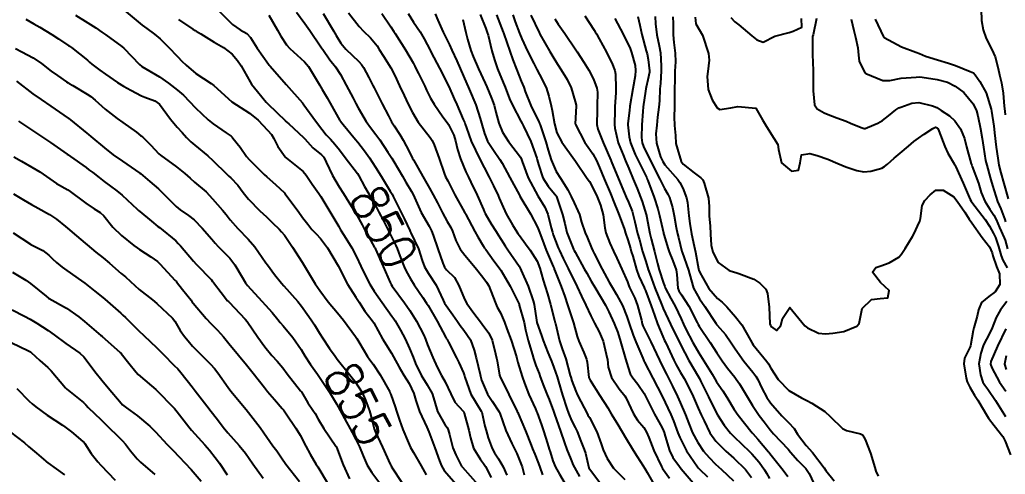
# Model space of a CAD drawing. Header units: metres. Extents: x 307586 to 320046, y 7427249 to 7434250.
# Drawn here: x 319273.5 to 319382.5, y 7427486.8 to 7427537.1 of the extents above; entities that cross this region are included whole.
import ezdxf
from ezdxf.enums import TextEntityAlignment as Align

# ---------------------------------------------------------------- set-up
doc = ezdxf.new("R2010")
doc.units = ezdxf.units.M
doc.header["$MEASUREMENT"] = 0
for name, color, linetype in [('Cotas', 45, 'Continuous'), ('Curvas de Nivel 1m', 11, 'Continuous'), ('Curvas de Nivel 5m', 15, 'Continuous')]:
    doc.layers.add(name, color=color, linetype=linetype)
doc.styles.add('Style-STANDARD', font='STANDARD.shx')

msp = doc.modelspace()

# ---------------------------------------------------------------- linework, layer by layer
at = {"layer": 'Curvas de Nivel 1m', "flags": 128}
for points, elevation in [([(319279.67, 7427537.57), (319281.04, 7427536.73), (319281.91, 7427536.16), (319282.58, 7427535.7), (319283.03, 7427535.39), (319284.78, 7427534.12), (319285.01, 7427533.92), (319286.75, 7427532.1), (319286.99, 7427531.9), (319287.45, 7427531.63), (319288.97, 7427530.76), (319289.94, 7427530.06), (319290.96, 7427529.26), (319291.62, 7427528.71), (319292.29, 7427528.03), (319292.93, 7427527.33), (319294.33, 7427526.01), (319294.91, 7427525.54), (319296.33, 7427524.55), (319296.89, 7427524.18), (319297, 7427524.08), (319297.08, 7427523.98), (319297.88, 7427522.96), (319298.58, 7427521.95), (319298.87, 7427521.61), (319300.55, 7427519.93), (319300.84, 7427519.67), (319301.77, 7427518.85), (319302.77, 7427517.9), (319302.82, 7427517.84), (319304.28, 7427515.89), (319304.79, 7427515.2), (319305.35, 7427514.44), (319305.81, 7427513.86), (319306.28, 7427513.37), (319306.76, 7427512.87), (319307.53, 7427511.84), (319308.72, 7427509.83), (319309.75, 7427507.82), (319310.68, 7427506.35), (319311.04, 7427505.8), (319311.68, 7427504.81), (319312.49, 7427503.78), (319312.56, 7427503.69), (319312.65, 7427503.52), (319313.63, 7427501.77), (319314.61, 7427500.17), (319314.85, 7427499.76), (319315.46, 7427498.62), (319316, 7427497.74), (319316.57, 7427496.8), (319317.08, 7427495.72), (319317.32, 7427494.95), (319317.71, 7427493.72), (319318.52, 7427491.98), (319318.65, 7427491.71), (319318.74, 7427491.48), (319319.41, 7427489.7), (319319.92, 7427488.24), (319320.14, 7427487.69), (319320.46, 7427487.17), (319321.79, 7427485.67)], 853), ([(319285.06, 7427538.12), (319287.04, 7427536.48), (319287.54, 7427536.09), (319288.41, 7427535.46), (319289.02, 7427534.95), (319289.92, 7427534.06), (319291, 7427532.95), (319291.44, 7427532.49), (319291.89, 7427532.04), (319292.98, 7427531.12), (319294.67, 7427530), (319294.96, 7427529.79), (319296.94, 7427527.98), (319298.92, 7427526.72), (319299.86, 7427525.94), (319300.9, 7427524.85), (319301.33, 7427524.36), (319301.61, 7427523.92), (319302.03, 7427523.06), (319302.84, 7427521.9), (319302.87, 7427521.87), (319303.02, 7427521.75), (319304.85, 7427520.27), (319305.17, 7427519.88), (319305.84, 7427518.87), (319306.59, 7427517.85), (319306.82, 7427517.52), (319307.8, 7427515.84), (319308.78, 7427514.18), (319308.99, 7427513.83), (319309.4, 7427513.19), (319310.24, 7427511.82), (319310.74, 7427510.84), (319311.23, 7427509.8), (319311.72, 7427508.8), (319312.22, 7427507.79), (319312.69, 7427507.02), (319313.58, 7427505.77), (319314.66, 7427504.27), (319314.87, 7427503.97), (319315.01, 7427503.75), (319315.61, 7427502.71), (319316.12, 7427501.74), (319316.62, 7427500.68), (319317.01, 7427499.73), (319317.28, 7427499.04), (319317.91, 7427497.72), (319318.57, 7427496.65), (319319.13, 7427495.7), (319319.39, 7427494.85), (319319.72, 7427493.7), (319320.52, 7427492.27), (319320.77, 7427491.94), (319320.9, 7427491.68), (319321.02, 7427491.17), (319321.41, 7427489.68), (319321.72, 7427488.91), (319322.37, 7427487.66), (319322.46, 7427487.54), (319324.18, 7427485.64)], 852), ([(319301.06, 7427537.59), (319302, 7427535.92), (319302.37, 7427535.26), (319303.02, 7427534.28), (319303.36, 7427533.9), (319305, 7427532.4), (319305.45, 7427531.88), (319306.23, 7427530.61), (319306.66, 7427529.86), (319306.96, 7427529.35), (319307.5, 7427528.41), (319307.82, 7427527.85), (319308.91, 7427525.92), (319308.98, 7427525.83), (319309.26, 7427525.48), (319310.65, 7427523.81), (319310.89, 7427523.52), (319311.65, 7427522.57), (319312.2, 7427521.79), (319312.86, 7427520.77), (319313.47, 7427519.77), (319314.49, 7427518.1), (319314.7, 7427517.76), (319314.82, 7427517.52), (319315.7, 7427515.75), (319316.05, 7427515), (319316.63, 7427513.73), (319316.68, 7427513.64), (319316.77, 7427513.47), (319317.62, 7427511.72), (319318.03, 7427510.42), (319318.28, 7427509.71), (319318.72, 7427508.97), (319319.55, 7427507.7), (319320.32, 7427506.05), (319320.5, 7427505.69), (319320.67, 7427505.43), (319321.41, 7427504.43), (319321.93, 7427503.67), (319322.23, 7427503.25), (319322.64, 7427502.73), (319323.35, 7427501.65), (319323.75, 7427500.51), (319323.97, 7427499.65), (319324.42, 7427497.81), (319324.46, 7427497.64), (319324.58, 7427497.18), (319325.24, 7427495.63), (319325.77, 7427494.85), (319326.53, 7427493.68), (319326.57, 7427493.61), (319326.6, 7427493.54), (319327.27, 7427491.6), (319327.92, 7427490.16), (319328.22, 7427489.59), (319328.48, 7427489.06), (319329.06, 7427487.58), (319329.31, 7427486.72)], 849), ([(319304.11, 7427537.89), (319305.04, 7427536.64), (319305.58, 7427535.87), (319306.81, 7427534.07), (319306.95, 7427533.86), (319307.01, 7427533.77), (319307.79, 7427532.64), (319308.42, 7427531.84), (319308.98, 7427531), (319309.62, 7427529.82), (319310.39, 7427528.38), (319310.68, 7427527.81), (319310.94, 7427527.33), (319311.82, 7427525.8), (319312.28, 7427525.16), (319312.9, 7427524.38), (319313.33, 7427523.78), (319314.22, 7427522.42), (319314.65, 7427521.76), (319314.87, 7427521.4), (319315.83, 7427519.75), (319316.21, 7427519.11), (319316.83, 7427518.07), (319317, 7427517.73), (319317.15, 7427517.39), (319317.92, 7427515.72), (319318.78, 7427514.23), (319319.06, 7427513.71), (319319.24, 7427513.23), (319319.76, 7427511.7), (319320.3, 7427510.12), (319320.48, 7427509.69), (319320.72, 7427509.4), (319321.6, 7427508.56), (319322.08, 7427507.67), (319322.68, 7427506.14), (319322.94, 7427505.66), (319323.71, 7427504.61), (319324.45, 7427503.64), (319324.65, 7427503.38), (319325.39, 7427502.38), (319325.75, 7427501.62), (319326.14, 7427500.09), (319326.23, 7427499.62), (319326.3, 7427499.31), (319326.58, 7427497.75), (319326.61, 7427497.61), (319326.64, 7427497.55), (319327.6, 7427495.6), (319328.53, 7427493.72), (319328.6, 7427493.59), (319328.64, 7427493.48), (319329.45, 7427491.58), (319330.07, 7427489.99), (319330.23, 7427489.57), (319330.48, 7427488.98), (319330.87, 7427487.96), (319331.02, 7427487.56), (319331.32, 7427486.69)], 848), ([(319307.06, 7427537.77), (319308.19, 7427535.84), (319308.5, 7427535.31), (319309.02, 7427534.46), (319309.56, 7427533.82), (319311, 7427532.45), (319311.31, 7427532.12), (319311.52, 7427531.8), (319312.11, 7427530.66), (319312.55, 7427529.79), (319312.69, 7427529.52), (319312.96, 7427529.01), (319313.59, 7427527.77), (319314.27, 7427526.42), (319314.62, 7427525.76), (319314.91, 7427525.32), (319315.53, 7427524.38), (319315.91, 7427523.74), (319316.26, 7427523.11), (319316.87, 7427521.88), (319316.95, 7427521.73), (319317.05, 7427521.55), (319318.09, 7427519.72), (319318.83, 7427518.43), (319319.24, 7427517.71), (319319.71, 7427516.8), (319320.26, 7427515.7), (319320.78, 7427514.73), (319321.17, 7427514.08), (319321.35, 7427513.68), (319321.72, 7427512.64), (319322.23, 7427511.67), (319322.74, 7427511.01), (319323.87, 7427509.65), (319324.71, 7427508.59), (319325.12, 7427508.04), (319325.37, 7427507.63), (319325.84, 7427506.47), (319326.15, 7427505.62), (319326.32, 7427505.27), (319326.66, 7427504.63), (319327.11, 7427503.61), (319327.39, 7427502.86), (319327.85, 7427501.6), (319328.43, 7427499.77), (319328.48, 7427499.59), (319328.6, 7427499.15), (319329.06, 7427497.59), (319329.32, 7427496.84), (319329.83, 7427495.58), (319330.54, 7427494), (319330.67, 7427493.7), (319330.72, 7427493.57), (319331.2, 7427492.24), (319331.44, 7427491.56), (319331.86, 7427490.18), (319332.07, 7427489.55), (319332.17, 7427489.24), (319332.47, 7427488.25), (319332.76, 7427487.54), (319333.21, 7427486.78), (319333.95, 7427485.52)], 847), ([(319309.87, 7427537.82), (319311.04, 7427536.31), (319311.54, 7427535.8), (319312.31, 7427535.07), (319313.02, 7427534.17), (319313.27, 7427533.78), (319313.74, 7427533.04), (319314.53, 7427531.76), (319314.98, 7427530.9), (319315.52, 7427529.75), (319316.03, 7427528.67), (319316.47, 7427527.74), (319316.93, 7427526.79), (319317.57, 7427525.72), (319318.9, 7427524.02), (319319.13, 7427523.71), (319319.35, 7427523.24), (319319.91, 7427521.7), (319320.45, 7427520.1), (319320.61, 7427519.69), (319320.84, 7427519.23), (319321.36, 7427518.21), (319321.64, 7427517.68), (319322.68, 7427515.78), (319322.74, 7427515.66), (319322.76, 7427515.63), (319322.79, 7427515.58), (319323.83, 7427513.65), (319324.16, 7427513.04), (319324.76, 7427512.06), (319324.92, 7427511.8), (319325.04, 7427511.64), (319325.95, 7427510.4), (319326.54, 7427509.61), (319326.62, 7427509.51), (319326.72, 7427509.36), (319327.76, 7427507.6), (319328.68, 7427505.75), (319328.73, 7427505.59), (319328.76, 7427505.5), (319329.28, 7427503.58), (319329.46, 7427502.76), (319329.73, 7427501.58), (319330.2, 7427499.98), (319330.34, 7427499.57), (319330.6, 7427498.82), (319330.94, 7427497.92), (319331.07, 7427497.56), (319331.48, 7427496.47), (319331.85, 7427495.55), (319332.06, 7427495.05), (319332.54, 7427493.77), (319332.62, 7427493.54), (319332.66, 7427493.41), (319333.31, 7427491.53), (319333.76, 7427490.26), (319334.03, 7427489.52), (319334.47, 7427488.44), (319334.73, 7427487.78), (319334.85, 7427487.51), (319335.43, 7427486.53)], 846), ([(319316.46, 7427537.75), (319317.05, 7427536.8), (319317.79, 7427535.73), (319318.25, 7427534.95), (319318.88, 7427533.71), (319318.93, 7427533.63), (319319.01, 7427533.46), (319319.92, 7427531.7), (319320.96, 7427529.69), (319321.57, 7427528.3), (319321.84, 7427527.68), (319322.55, 7427526.04), (319322.73, 7427525.66), (319322.78, 7427525.53), (319322.91, 7427525.12), (319323.42, 7427523.65), (319323.91, 7427522.62), (319324.41, 7427521.64), (319324.86, 7427520.72), (319325.42, 7427519.63), (319325.89, 7427518.68), (319326.42, 7427517.62), (319326.54, 7427517.34), (319326.81, 7427516.66), (319327.32, 7427515.6), (319328.02, 7427514.37), (319328.5, 7427513.59), (319328.61, 7427513.43), (319328.77, 7427513.19), (319329.46, 7427512.28), (319329.96, 7427511.58), (319330.73, 7427510.34), (319331.04, 7427509.57), (319331.41, 7427508.26), (319331.62, 7427507.56), (319331.88, 7427506.74), (319332.21, 7427505.55), (319332.66, 7427503.83), (319332.73, 7427503.54), (319332.75, 7427503.44), (319333.19, 7427501.53), (319333.5, 7427500.65), (319333.91, 7427499.53), (319334.39, 7427497.71), (319334.45, 7427497.52), (319334.58, 7427497.1), (319335.01, 7427495.95), (319335.2, 7427495.51), (319335.92, 7427494.13), (319336.25, 7427493.49), (319336.35, 7427493.32), (319336.53, 7427493.04), (319337.34, 7427491.48), (319337.82, 7427490.15), (319338.03, 7427489.47), (319338.47, 7427488.5), (319339.19, 7427487.46), (319339.81, 7427486.81), (319340.45, 7427486.18)], 844), ([(319319.45, 7427537.71), (319319.75, 7427537.01), (319320.34, 7427535.7), (319321.02, 7427534.29), (319321.3, 7427533.69), (319321.83, 7427532.51), (319322.21, 7427531.67), (319322.97, 7427529.97), (319323.11, 7427529.66), (319323.23, 7427529.39), (319323.94, 7427527.65), (319324.42, 7427526.15), (319324.56, 7427525.64), (319324.91, 7427524.49), (319325.25, 7427523.63), (319325.89, 7427522.63), (319326.61, 7427521.61), (319326.87, 7427521.2), (319327.72, 7427519.6), (319328.78, 7427517.64), (319328.8, 7427517.59), (319328.82, 7427517.55), (319329.99, 7427515.58), (319330.78, 7427514.1), (319331, 7427513.57), (319331.47, 7427512.27), (319331.74, 7427511.56), (319332.51, 7427509.76), (319332.6, 7427509.54), (319332.63, 7427509.45), (319332.72, 7427509.21), (319333.39, 7427507.53), (319333.79, 7427506.43), (319334.09, 7427505.53), (319334.66, 7427503.86), (319334.76, 7427503.52), (319335.16, 7427502.03), (319335.35, 7427501.51), (319335.89, 7427500.23), (319336.19, 7427499.5), (319336.28, 7427499.17), (319336.46, 7427497.49), (319336.48, 7427497.39), (319336.58, 7427497.18), (319337.68, 7427495.48), (319338.54, 7427494.11), (319338.92, 7427493.47), (319339.53, 7427492.45), (319340.13, 7427491.45), (319340.5, 7427490.83), (319341.34, 7427489.44), (319341.78, 7427488.73), (319342.47, 7427487.72), (319342.64, 7427487.42), (319342.9, 7427486.98), (319343.77, 7427485.41)], 843), ([(319324.44, 7427537.65), (319325.05, 7427536.09), (319325.22, 7427535.64), (319325.31, 7427535.37), (319325.72, 7427533.63), (319326.01, 7427532.63), (319326.36, 7427531.63), (319326.97, 7427530.14), (319327.18, 7427529.62), (319327.67, 7427528.33), (319327.99, 7427527.6), (319328.93, 7427525.84), (319329.06, 7427525.59), (319329.22, 7427525.29), (319330.02, 7427523.58), (319330.7, 7427521.75), (319330.75, 7427521.57), (319330.87, 7427521.05), (319331.35, 7427519.56), (319331.94, 7427518.66), (319332.82, 7427517.58), (319332.85, 7427517.54), (319332.87, 7427517.49), (319333.53, 7427515.53), (319333.8, 7427514.52), (319334.03, 7427513.53), (319334.22, 7427512.98), (319334.75, 7427511.69), (319334.81, 7427511.57), (319334.84, 7427511.52), (319334.93, 7427511.33), (319335.95, 7427509.5), (319336.23, 7427509.01), (319336.71, 7427508.15), (319337.1, 7427507.49), (319337.69, 7427506.48), (319338.28, 7427505.47), (319338.67, 7427504.74), (319339.25, 7427503.46), (319339.64, 7427502.46), (319339.97, 7427501.46), (319340.5, 7427499.55), (319340.53, 7427499.45), (319340.6, 7427499.18), (319341.04, 7427497.89), (319341.32, 7427497.44), (319341.88, 7427496.74), (319342.57, 7427495.69), (319342.71, 7427495.42), (319342.87, 7427495.1), (319343.72, 7427493.41), (319344.52, 7427491.97), (319344.71, 7427491.59), (319344.78, 7427491.4), (319344.9, 7427491), (319345.38, 7427489.39), (319345.73, 7427488.64), (319346.47, 7427487.62), (319346.67, 7427487.37), (319347.99, 7427485.82)], 841), ([(319328.03, 7427537.61), (319328.31, 7427536.85), (319328.78, 7427535.59), (319329.03, 7427534.97), (319329.68, 7427533.58), (319330.36, 7427532.22), (319330.68, 7427531.57), (319330.98, 7427531), (319331.74, 7427529.56), (319332.03, 7427528.63), (319332.29, 7427527.55), (319332.41, 7427527.02), (319332.64, 7427525.54), (319332.91, 7427524.57), (319333.47, 7427523.53), (319334.87, 7427521.55), (319334.89, 7427521.54), (319334.9, 7427521.52), (319334.98, 7427521.41), (319336.28, 7427519.5), (319336.51, 7427519.17), (319336.83, 7427518.63), (319337.38, 7427517.48), (319337.75, 7427516.55), (319338.04, 7427515.48), (319338.22, 7427514.03), (319338.33, 7427513.47), (319338.76, 7427512.34), (319339.16, 7427511.47), (319339.53, 7427510.67), (319340.1, 7427509.46), (319340.71, 7427508.06), (319340.87, 7427507.62), (319340.95, 7427507.45), (319341.52, 7427506.26), (319341.84, 7427505.43), (319342.26, 7427503.82), (319342.36, 7427503.42), (319342.44, 7427503.21), (319342.65, 7427502.75), (319343.29, 7427501.41), (319343.93, 7427500.09), (319344.26, 7427499.4), (319344.6, 7427498.71), (319345.03, 7427497.83), (319345.26, 7427497.39), (319345.7, 7427496.51), (319346.24, 7427495.37), (319346.55, 7427494.7), (319347.14, 7427493.36), (319347.51, 7427492.38), (319347.91, 7427491.36), (319348.5, 7427490.27), (319349.15, 7427489.34), (319349.76, 7427488.62), (319350.47, 7427487.9), (319351.12, 7427487.31), (319352.45, 7427486.05)], 839), ([(319330.05, 7427537.58), (319330.95, 7427535.66), (319331, 7427535.57), (319331.04, 7427535.48), (319332.14, 7427533.55), (319332.47, 7427533.01), (319333, 7427532.15), (319333.38, 7427531.54), (319334.06, 7427530.45), (319334.51, 7427529.52), (319334.95, 7427528.04), (319335.03, 7427527.61), (319335.04, 7427527.52), (319334.95, 7427525.54), (319334.95, 7427525.52), (319334.97, 7427525.47), (319336.02, 7427523.5), (319336.36, 7427522.97), (319336.88, 7427522.24), (319337.29, 7427521.49), (319337.62, 7427520.72), (319338.14, 7427519.48), (319338.83, 7427517.84), (319338.98, 7427517.47), (319339.1, 7427517.19), (319339.81, 7427515.46), (319340.39, 7427513.84), (319340.52, 7427513.45), (319340.77, 7427512.73), (319341.05, 7427511.74), (319341.13, 7427511.44), (319341.3, 7427510.89), (319341.71, 7427509.44), (319341.97, 7427508.69), (319342.57, 7427507.42), (319342.61, 7427507.33), (319342.7, 7427507.12), (319343.33, 7427505.41), (319343.71, 7427504.37), (319344.06, 7427503.41), (319344.64, 7427502.02), (319344.83, 7427501.59), (319344.92, 7427501.4), (319345.19, 7427500.83), (319345.85, 7427499.38), (319346.1, 7427498.88), (319346.59, 7427498.04), (319346.98, 7427497.37), (319347.42, 7427496.51), (319347.98, 7427495.36), (319348.54, 7427494.1), (319348.89, 7427493.35), (319349.19, 7427492.68), (319349.85, 7427491.34), (319350.5, 7427490.43), (319351.62, 7427489.31), (319352.48, 7427488.55), (319353.78, 7427487.29), (319354.45, 7427486.42)], 838), ([(319336.01, 7427537.51), (319337.05, 7427535.91), (319337.2, 7427535.65), (319337.29, 7427535.5), (319337.59, 7427534.94), (319338.39, 7427533.48), (319338.6, 7427533.07), (319339, 7427532.3), (319339.33, 7427531.47), (319339.39, 7427531.06), (319339.44, 7427529.47), (319339.43, 7427528.99), (319339.34, 7427527.47), (319339.32, 7427527.08), (319339.28, 7427525.47), (319339.31, 7427525.08), (319339.7, 7427523.46), (319340.23, 7427522.11), (319340.52, 7427521.45), (319340.86, 7427520.62), (319341.34, 7427519.44), (319341.78, 7427518.39), (319342.18, 7427517.43), (319342.36, 7427516.96), (319342.8, 7427515.52), (319342.83, 7427515.42), (319342.84, 7427515.38), (319343.21, 7427513.42), (319343.36, 7427512.82), (319343.73, 7427511.41), (319344.03, 7427510.11), (319344.22, 7427509.41), (319344.71, 7427507.91), (319344.84, 7427507.53), (319344.89, 7427507.4), (319345.52, 7427506.21), (319345.99, 7427505.38), (319346.66, 7427503.96), (319346.93, 7427503.37), (319347.18, 7427502.83), (319347.94, 7427501.36), (319348.62, 7427500.2), (319349.16, 7427499.34), (319350.09, 7427497.83), (319350.38, 7427497.33), (319350.58, 7427497), (319351.26, 7427496.01), (319351.71, 7427495.31), (319352.54, 7427493.92), (319352.96, 7427493.3), (319354.51, 7427491.36), (319354.55, 7427491.32), (319354.58, 7427491.28), (319355.14, 7427490.64), (319356.34, 7427489.25), (319356.4, 7427489.17), (319356.48, 7427489.08), (319357.95, 7427487.24), (319358.46, 7427486.51)], 836), ([(319341.87, 7427537.44), (319342.08, 7427536.47), (319342.31, 7427535.43), (319342.81, 7427533.63), (319342.88, 7427533.42), (319342.9, 7427533.31), (319343.01, 7427532.68), (319343.17, 7427531.42), (319343.16, 7427531.25), (319342.98, 7427530.42), (319342.79, 7427529.6), (319342.75, 7427529.42), (319342.71, 7427529.18), (319342.47, 7427527.43), (319342.43, 7427526.92), (319342.33, 7427525.43), (319342.29, 7427524.04), (319342.36, 7427523.43), (319342.5, 7427523.04), (319342.88, 7427522.28), (319343.31, 7427521.42), (319343.76, 7427520.51), (319344.3, 7427519.41), (319344.83, 7427518.39), (319345.2, 7427517.77), (319345.39, 7427517.39), (319345.7, 7427516.28), (319345.88, 7427515.38), (319346.1, 7427514.06), (319346.25, 7427513.38), (319346.36, 7427512.96), (319346.75, 7427511.44), (319346.77, 7427511.37), (319346.78, 7427511.34), (319347.48, 7427509.36), (319347.78, 7427508.3), (319348.03, 7427507.36), (319348.69, 7427506.18), (319349.27, 7427505.34), (319350.49, 7427503.5), (319350.59, 7427503.33), (319350.65, 7427503.26), (319351.56, 7427502.24), (319352.2, 7427501.31), (319352.62, 7427500.64), (319353.59, 7427499.29), (319354.59, 7427498.08), (319354.93, 7427497.62), (319355.13, 7427497.27), (319355.59, 7427496.29), (319356.14, 7427495.26), (319356.55, 7427494.68), (319357.81, 7427493.24), (319358.53, 7427492.51), (319359.15, 7427491.85), (319359.55, 7427491.21), (319360.49, 7427489.97), (319361.18, 7427489.19), (319362.47, 7427487.47), (319362.68, 7427487.18), (319363.58, 7427486.04)], 834), ([(319343.78, 7427537.41), (319343.83, 7427536.63), (319343.96, 7427535.41), (319344.24, 7427534.2), (319344.37, 7427533.41), (319344.44, 7427531.96), (319344.44, 7427531.41), (319344.37, 7427530.01), (319344.32, 7427529.41), (319344.25, 7427528.11), (319344.19, 7427527.41), (319344.06, 7427526.28), (319343.97, 7427525.41), (319343.87, 7427524.45), (319343.93, 7427523.41), (319344.39, 7427521.89), (319344.62, 7427521.4), (319344.87, 7427521), (319346.28, 7427519.38), (319346.52, 7427519.05), (319346.83, 7427518.43), (319347.24, 7427517.37), (319347.35, 7427516.83), (319347.53, 7427515.36), (319347.63, 7427514.53), (319347.8, 7427513.36), (319348.1, 7427512.02), (319348.25, 7427511.36), (319348.57, 7427509.51), (319348.61, 7427509.35), (319348.72, 7427509.08), (319349.71, 7427507.34), (319350.69, 7427506.21), (319351.19, 7427505.83), (319351.7, 7427505.31), (319352.67, 7427504.2), (319353.38, 7427503.29), (319354.32, 7427501.6), (319354.51, 7427501.28), (319354.63, 7427501.1), (319356.14, 7427499.26), (319356.33, 7427498.98), (319356.6, 7427498.5), (319357.41, 7427497.24), (319358.57, 7427496.05), (319359.99, 7427495.22), (319360.56, 7427494.95), (319361.12, 7427494.64), (319362.54, 7427493.73), (319363.13, 7427493.17), (319364.52, 7427491.84), (319364.97, 7427491.61), (319366.51, 7427491.26), (319366.72, 7427491.13), (319367.02, 7427490.61), (319367.62, 7427489.12), (319368.08, 7427487.5), (319368.21, 7427487.11), (319368.46, 7427486.55)], 833), ([(319345.76, 7427537.39), (319345.78, 7427536.67), (319345.79, 7427535.39), (319345.86, 7427534.55), (319346.01, 7427533.38), (319346.02, 7427532.4), (319345.97, 7427531.39), (319345.95, 7427530.42), (319345.93, 7427529.39), (319345.93, 7427528.36), (319345.92, 7427527.39), (319345.89, 7427526.34), (319345.94, 7427525.38), (319346.02, 7427524.27), (319346.09, 7427523.38), (319346.25, 7427522.74), (319346.65, 7427521.37), (319346.87, 7427521.07), (319348.09, 7427520.12), (319348.85, 7427519.58), (319349.05, 7427519.35), (319349.22, 7427518.97), (319349.67, 7427517.34), (319349.77, 7427516.39), (319349.76, 7427515.34), (319349.86, 7427514.27), (319349.92, 7427513.34), (319349.97, 7427512.13), (319350.16, 7427511.34), (319350.74, 7427510.2), (319351.99, 7427509.31), (319352.57, 7427509.15), (319352.72, 7427509.1), (319353.05, 7427508.97), (319354.71, 7427508.36), (319355.37, 7427507.93), (319356.02, 7427507.26), (319356.23, 7427506.79), (319356.39, 7427505.25), (319356.48, 7427503.43), (319356.53, 7427503.25), (319356.58, 7427503.18), (319356.65, 7427503.1), (319357.21, 7427502.68), (319357.68, 7427503.24), (319357.89, 7427504.02), (319358.68, 7427505.23), (319360.34, 7427503.21), (319360.65, 7427502.96), (319361.85, 7427502.4), (319362.64, 7427502.32), (319363.44, 7427502.37), (319364.65, 7427502.58), (319366.09, 7427503.14), (319366.34, 7427503.45), (319366.68, 7427505.13), (319367.71, 7427506.1), (319368.69, 7427506.21), (319369.51, 7427506.28), (319369.67, 7427507.1), (319368.72, 7427507.98), (319367.83, 7427509.12), (319368.19, 7427509.66), (319368.74, 7427509.84), (319369.68, 7427510.16), (319370.75, 7427510.81), (319371.01, 7427511.09), (319371.43, 7427511.75), (319372.25, 7427513.07), (319372.43, 7427513.42), (319372.79, 7427514.22), (319373.07, 7427514.79), (319373.13, 7427515.06), (319373.34, 7427516.53), (319373.61, 7427517.05), (319374.2, 7427517.68), (319374.84, 7427518.21), (319375.65, 7427518.22), (319376.83, 7427517.46), (319377.2, 7427517.01), (319378.04, 7427515.77), (319378.54, 7427514.99), (319378.8, 7427514.58), (319379.97, 7427512.98), (319380.76, 7427511.93), (319381.06, 7427511.27), (319381.15, 7427510.96), (319381.56, 7427509.78), (319381.88, 7427508.95), (319381.91, 7427507.76), (319381.39, 7427506.96), (319380.7, 7427506.43), (319379.88, 7427505.79), (319379.55, 7427504.98), (319379.4, 7427504.26), (319379.03, 7427502.99), (319378.95, 7427502.68), (319378.67, 7427500.99), (319378.63, 7427500.87), (319377.99, 7427499.63), (319377.94, 7427499), (319378.18, 7427497.4), (319378.29, 7427496.99), (319378.58, 7427496.41), (319379.13, 7427495.54), (319379.49, 7427494.98), (319380.54, 7427493.17), (319380.68, 7427492.96), (319381.3, 7427492.18), (319382.25, 7427490.94), (319382.51, 7427490.43), (319383.11, 7427488.93)], 832), ([(319348.22, 7427537.36), (319348.29, 7427536.6), (319349.04, 7427535.35), (319349.7, 7427533.34), (319349.77, 7427532.58), (319349.61, 7427531.34), (319349.55, 7427530.78), (319349.64, 7427529.34), (319350.08, 7427528.21), (319350.65, 7427527.33), (319350.94, 7427527.14), (319352.16, 7427527.31), (319352.94, 7427527.46), (319354.94, 7427527.28), (319355.67, 7427526), (319356.09, 7427525.26), (319356.9, 7427523.95), (319357.34, 7427523.25), (319357.43, 7427522.71), (319357.78, 7427521.24), (319358.86, 7427520.3), (319359.65, 7427520.43), (319359.82, 7427521.22), (319359.99, 7427522.11), (319360.88, 7427522.25), (319361.71, 7427522.03), (319362.88, 7427521.65), (319363.99, 7427521.17), (319364.87, 7427520.78), (319366.09, 7427520.37), (319366.86, 7427520.25), (319367.66, 7427520.32), (319368.87, 7427520.66), (319369.16, 7427520.82), (319369.48, 7427521.1), (319370.22, 7427521.75), (319370.89, 7427522.3), (319371.8, 7427523.08), (319372.39, 7427523.58), (319372.91, 7427523.96), (319373.56, 7427524.4), (319374.5, 7427525.04), (319374.8, 7427525.17), (319374.92, 7427525.16), (319375, 7427525.11), (319375.06, 7427525.04), (319375.17, 7427524.78), (319375.82, 7427523.03), (319376.16, 7427522.29), (319376.87, 7427521.14), (319376.95, 7427521.01), (319377.01, 7427520.87), (319377.86, 7427519), (319378.65, 7427517.17), (319378.74, 7427516.99), (319378.82, 7427516.87), (319380.28, 7427514.98), (319380.79, 7427514.22), (319381.23, 7427513.41), (319381.43, 7427512.96), (319381.77, 7427511.97), (319382.06, 7427510.95), (319382.26, 7427510.46), (319382.74, 7427509.6)], 831), ([(319379.84, 7427538.22), (319379.9, 7427536.98), (319380.08, 7427535.95), (319380.39, 7427534.98), (319381.03, 7427533.79), (319381.41, 7427532.96), (319381.73, 7427531.69), (319381.88, 7427530.96), (319382.1, 7427530.07), (319382.29, 7427528.95), (319382.41, 7427527.49), (319382.47, 7427526.95), (319382.52, 7427526.53)], 827), ([(319274.16, 7427537.13), (319275.04, 7427536.61), (319275.7, 7427536.23), (319277.03, 7427535.44), (319277.77, 7427534.95), (319278.94, 7427534.19), (319279.01, 7427534.14), (319279.21, 7427533.99), (319280.99, 7427532.59), (319281.21, 7427532.39), (319281.48, 7427532.16), (319282.34, 7427531.5), (319282.98, 7427531.04), (319284.3, 7427530.13), (319284.96, 7427529.72), (319285.8, 7427529.27), (319286.95, 7427528.66), (319287.34, 7427528.49), (319288.45, 7427528.08), (319288.94, 7427527.72), (319290.19, 7427526.06), (319290.9, 7427525.19), (319291.45, 7427524.59), (319291.95, 7427524.03), (319292.42, 7427523.56), (319292.88, 7427523.19), (319294.31, 7427522.01), (319294.87, 7427521.49), (319296.41, 7427519.98), (319296.63, 7427519.77), (319296.84, 7427519.58), (319297.62, 7427518.75), (319298.21, 7427517.96), (319298.81, 7427517.2), (319300.06, 7427515.94), (319300.79, 7427515.25), (319301.46, 7427514.6), (319302.19, 7427513.91), (319302.47, 7427513.61), (319302.77, 7427513.24), (319303.67, 7427511.89), (319304.73, 7427510.25), (319304.96, 7427509.88), (319305.62, 7427508.77), (319306.19, 7427507.86), (319306.69, 7427507.1), (319307.62, 7427505.84), (319308.66, 7427504.62), (319309.32, 7427503.82), (319310.64, 7427502.03), (319310.72, 7427501.9), (319310.78, 7427501.81), (319311.01, 7427501.43), (319311.97, 7427499.79), (319312.23, 7427499.42), (319312.59, 7427498.94), (319313.37, 7427497.77), (319314.43, 7427495.89), (319314.49, 7427495.76), (319314.55, 7427495.59), (319315.01, 7427494.23), (319315.17, 7427493.75), (319315.52, 7427492.74), (319315.88, 7427491.74), (319316.49, 7427490.23), (319316.73, 7427489.73), (319317.05, 7427489.16), (319317.89, 7427487.72), (319318.45, 7427486.71)], 854), ([(319291.05, 7427537.11), (319292.66, 7427536.03), (319292.9, 7427535.89), (319293.03, 7427535.82), (319293.54, 7427535.5), (319295.02, 7427534.59), (319296.04, 7427533.99), (319297.01, 7427533.25), (319297.59, 7427532.57), (319297.99, 7427531.97), (319298.97, 7427530.21), (319299.13, 7427529.95), (319299.78, 7427529.11), (319300.77, 7427527.93), (319300.94, 7427527.75), (319302.88, 7427525.9), (319302.9, 7427525.88), (319302.91, 7427525.86), (319303.26, 7427525.55), (319304.89, 7427524.03), (319305.03, 7427523.88), (319305.92, 7427522.9), (319306.88, 7427522.12), (319307.02, 7427521.99), (319307.12, 7427521.85), (319307.4, 7427521.31), (319308.11, 7427519.84), (319308.83, 7427518.58), (319309.31, 7427517.83), (319310.19, 7427516.42), (319310.58, 7427515.81), (319310.79, 7427515.46), (319311.37, 7427514.39), (319311.67, 7427513.8), (319312.07, 7427513.09), (319312.75, 7427511.87), (319312.8, 7427511.78), (319312.84, 7427511.69), (319313.7, 7427509.77), (319314.49, 7427507.98), (319314.6, 7427507.76), (319314.7, 7427507.6), (319316.05, 7427505.74), (319316.31, 7427505.38), (319316.66, 7427504.89), (319317.4, 7427503.72), (319318.2, 7427502.15), (319318.39, 7427501.71), (319318.62, 7427501.1), (319319.18, 7427499.7), (319319.68, 7427498.61), (319320.16, 7427497.69), (319320.57, 7427496.99), (319321.18, 7427495.68), (319321.62, 7427494.75), (319322.53, 7427493.77), (319322.62, 7427493.66), (319322.67, 7427493.52), (319323.18, 7427491.65), (319323.35, 7427490.8), (319323.68, 7427489.65), (319324.47, 7427488.39), (319324.8, 7427487.97), (319325.01, 7427487.63), (319325.66, 7427486.41)], 851), ([(319322.5, 7427537.11), (319322.83, 7427535.66), (319323.03, 7427534.92), (319323.41, 7427533.66), (319323.65, 7427533.01), (319324.25, 7427531.65), (319324.97, 7427530.04), (319325.15, 7427529.64), (319325.7, 7427528.38), (319325.96, 7427527.62), (319326.16, 7427526.85), (319326.5, 7427525.62), (319326.91, 7427524.64), (319327.57, 7427523.6), (319328.88, 7427521.85), (319329, 7427521.59), (319329.06, 7427521.4), (319329.75, 7427519.58), (319330.82, 7427517.59), (319331.59, 7427516.34), (319331.91, 7427515.55), (319332.28, 7427514.05), (319332.42, 7427513.55), (319332.51, 7427513.28), (319332.76, 7427512.59), (319333.06, 7427511.84), (319333.19, 7427511.54), (319333.61, 7427510.66), (319334.16, 7427509.53), (319334.71, 7427508.41), (319335.02, 7427507.83), (319335.17, 7427507.51), (319335.64, 7427506.46), (319336.11, 7427505.5), (319336.67, 7427504.31), (319337.07, 7427503.49), (319337.59, 7427502.53), (319338.04, 7427501.48), (319338.48, 7427499.59), (319338.5, 7427499.47), (319338.59, 7427498.62), (319338.94, 7427497.47), (319339.81, 7427496.21), (319340.45, 7427495.45), (319340.56, 7427495.25), (319341.38, 7427493.44), (319341.85, 7427492.75), (319342.52, 7427491.95), (319342.84, 7427491.42), (319343.08, 7427490.84), (319343.65, 7427489.41), (319344.47, 7427487.64), (319344.55, 7427487.48), (319344.6, 7427487.4), (319345.39, 7427486.33)], 842), ([(319332.69, 7427537.17), (319333.05, 7427536.58), (319333.79, 7427535.53), (319335.02, 7427533.73), (319335.15, 7427533.52), (319335.88, 7427532.39), (319336.44, 7427531.5), (319336.98, 7427530.51), (319337.34, 7427529.49), (319337.4, 7427529.04), (319337.37, 7427527.49), (319337.36, 7427527.06), (319337.32, 7427525.49), (319337.43, 7427524.97), (319338.02, 7427523.48), (319338.87, 7427521.54), (319338.91, 7427521.47), (319338.93, 7427521.41), (319339.74, 7427519.46), (319340.4, 7427517.88), (319340.58, 7427517.45), (319340.82, 7427516.89), (319341.23, 7427515.87), (319341.36, 7427515.44), (319341.52, 7427514.71), (319341.85, 7427513.43), (319342.04, 7427512.71), (319342.38, 7427511.43), (319342.74, 7427510.3), (319343.03, 7427509.42), (319343.19, 7427508.95), (319343.75, 7427507.41), (319344.47, 7427505.61), (319344.56, 7427505.4), (319344.68, 7427505.13), (319345.48, 7427503.39), (319345.85, 7427502.59), (319346.47, 7427501.37), (319346.63, 7427501.05), (319347.52, 7427499.36), (319348.58, 7427497.54), (319348.7, 7427497.35), (319348.82, 7427497.1), (319349.69, 7427495.34), (319350.54, 7427493.6), (319350.69, 7427493.33), (319351.42, 7427492.22), (319352.13, 7427491.31), (319352.51, 7427490.92), (319354.23, 7427489.28), (319354.48, 7427489.03), (319355.29, 7427488.09), (319355.87, 7427487.26), (319356.09, 7427486.89), (319356.45, 7427486.31)], 837), ([(319365.48, 7427537.15), (319365.77, 7427535.87), (319365.96, 7427535.15), (319366.22, 7427533.95), (319366.27, 7427533.14), (319366.35, 7427532.49), (319366.99, 7427531.21), (319367.09, 7427531.13), (319368.99, 7427530.35), (319369.73, 7427530.35), (319370.99, 7427530.61), (319372.65, 7427530.72), (319372.99, 7427530.74), (319373.31, 7427530.73), (319374.99, 7427530.47), (319376.11, 7427530.15), (319376.98, 7427529.73), (319377.93, 7427529), (319378.95, 7427527.75), (319379.33, 7427526.99), (319379.49, 7427526.43), (319379.77, 7427524.98), (319379.96, 7427523.93), (319380.11, 7427522.98), (319380.34, 7427521.51), (319380.46, 7427520.97), (319380.86, 7427519.6), (319381, 7427519.11), (319381.04, 7427518.97), (319381.11, 7427518.71), (319381.66, 7427516.96), (319382.01, 7427516.15), (319382.46, 7427514.95), (319382.56, 7427514.7)], 829), ([(319368.11, 7427537.12), (319369.04, 7427535.19), (319369.13, 7427535.11), (319371.03, 7427534.06), (319372.61, 7427533.47), (319373.02, 7427533.33), (319373.71, 7427533.05), (319375.01, 7427532.62), (319376.25, 7427532.27), (319377, 7427532), (319378.64, 7427531.35), (319378.99, 7427531.19), (319379.2, 7427530.99), (319379.72, 7427530.25), (319380.41, 7427528.98), (319380.95, 7427527.16), (319380.98, 7427526.97), (319381.24, 7427525.28), (319381.28, 7427524.96), (319381.32, 7427524.57), (319381.52, 7427522.96), (319381.68, 7427521.76), (319381.81, 7427520.96), (319382.02, 7427520.11), (319382.37, 7427518.95), (319382.83, 7427517.26)], 828), ([(319273.15, 7427530.26), (319274.95, 7427528.87), (319275.86, 7427528.23), (319276.93, 7427527.52), (319278.86, 7427526.19), (319278.89, 7427526.17), (319278.91, 7427526.15), (319279.12, 7427525.98), (319280.9, 7427524.51), (319281.09, 7427524.36), (319281.35, 7427524.16), (319282.87, 7427522.88), (319283.83, 7427522.13), (319284.86, 7427521.42), (319286.78, 7427520.1), (319286.84, 7427520.05), (319287.9, 7427519.15), (319288.83, 7427518.35), (319289.13, 7427518.07), (319290.8, 7427516.41), (319291.25, 7427516.04), (319292.16, 7427515.41), (319292.78, 7427514.91), (319293.69, 7427514.01), (319294.76, 7427512.77), (319295.12, 7427512.35), (319295.46, 7427511.99), (319296.73, 7427510.69), (319297.3, 7427509.96), (319298.1, 7427508.57), (319298.46, 7427507.95), (319298.7, 7427507.65), (319300.28, 7427505.93), (319300.67, 7427505.5), (319301.41, 7427504.67), (319302.05, 7427503.91), (319302.32, 7427503.57), (319302.65, 7427503.18), (319303.7, 7427501.89), (319304.61, 7427500.58), (319305.04, 7427499.87), (319305.65, 7427498.92), (319306.42, 7427497.85), (319306.58, 7427497.63), (319307.76, 7427495.84), (319308.54, 7427494.56), (319308.93, 7427493.83), (319309.41, 7427492.93), (319310.05, 7427491.81), (319310.5, 7427490.99), (319311.08, 7427489.8), (319311.48, 7427488.8), (319311.94, 7427487.79), (319312.45, 7427486.97), (319313.34, 7427485.77)], 856), ([(319273.34, 7427525.83), (319274.9, 7427524.83), (319275.81, 7427524.23), (319276.88, 7427523.5), (319278.74, 7427522.19), (319278.81, 7427522.14), (319278.86, 7427522.11), (319279.12, 7427521.93), (319280.85, 7427520.7), (319281.15, 7427520.47), (319281.57, 7427520.16), (319282.29, 7427519.6), (319282.83, 7427519.17), (319284.22, 7427518.13), (319284.82, 7427517.64), (319286.48, 7427516.09), (319286.65, 7427515.95), (319286.79, 7427515.83), (319288.08, 7427514.78), (319288.77, 7427514.2), (319288.94, 7427514.07), (319290.76, 7427512.59), (319291.03, 7427512.32), (319291.28, 7427512.04), (319292.73, 7427510.34), (319293.02, 7427510.02), (319294.71, 7427508.27), (319294.83, 7427508.12), (319294.93, 7427508), (319295.77, 7427506.9), (319296.49, 7427505.97), (319296.58, 7427505.88), (319296.67, 7427505.8), (319298.44, 7427503.95), (319298.65, 7427503.69), (319299.85, 7427501.94), (319300.62, 7427500.88), (319301.4, 7427499.92), (319301.97, 7427499.28), (319302.59, 7427498.54), (319303.09, 7427497.89), (319304.56, 7427496.02), (319304.65, 7427495.88), (319305.35, 7427494.68), (319305.93, 7427493.86), (319306.17, 7427493.5), (319306.52, 7427492.87), (319307.14, 7427491.84), (319308.48, 7427489.87), (319308.51, 7427489.83), (319308.53, 7427489.78), (319309.29, 7427487.82), (319309.99, 7427486.26)], 857), ([(319272.86, 7427521.88), (319273.68, 7427521.43), (319274.85, 7427520.76), (319275.7, 7427520.23), (319276.84, 7427519.45), (319277.58, 7427518.95), (319278.82, 7427518.25), (319278.92, 7427518.19), (319280.8, 7427516.76), (319281.72, 7427516.16), (319282.38, 7427515.74), (319282.79, 7427515.37), (319283.81, 7427514.13), (319284.76, 7427513.18), (319286.13, 7427512.1), (319286.48, 7427511.83), (319286.74, 7427511.64), (319287.98, 7427510.83), (319288.73, 7427510.31), (319289, 7427510.07), (319290.7, 7427508.22), (319290.79, 7427508.13), (319290.85, 7427508.05), (319291.51, 7427507.22), (319292.45, 7427506.02), (319292.54, 7427505.89), (319292.67, 7427505.71), (319294.13, 7427504.01), (319294.65, 7427503.47), (319295.38, 7427502.73), (319296.04, 7427501.98), (319296.62, 7427501.25), (319297.68, 7427499.96), (319298.59, 7427498.87), (319299.33, 7427497.94), (319300.56, 7427496.36), (319300.91, 7427495.92), (319301.67, 7427495.04), (319302.53, 7427494.06), (319302.66, 7427493.9), (319302.98, 7427493.44), (319304.03, 7427491.88), (319304.5, 7427491.11), (319305.16, 7427489.87), (319305.61, 7427489), (319306.29, 7427487.85), (319306.46, 7427487.58), (319307.49, 7427485.84)], 858), ([(319272.82, 7427517.79), (319273.91, 7427517.15), (319274.8, 7427516.64), (319275.54, 7427516.23), (319276.79, 7427515.5), (319277.56, 7427514.99), (319278.55, 7427514.19), (319278.77, 7427514.01), (319279.77, 7427513.17), (319280.75, 7427512.35), (319280.95, 7427512.17), (319281.92, 7427511.33), (319282.73, 7427510.72), (319283.44, 7427510.13), (319284.71, 7427509), (319285.19, 7427508.6), (319285.73, 7427508.1), (319286.69, 7427507.23), (319288.18, 7427506.07), (319288.67, 7427505.68), (319290.41, 7427504.05), (319290.65, 7427503.73), (319291.26, 7427502.67), (319291.71, 7427502.03), (319292.12, 7427501.53), (319292.62, 7427500.96), (319293.52, 7427500.01), (319294.59, 7427498.96), (319295.05, 7427498.46), (319295.41, 7427497.99), (319296.56, 7427496.37), (319296.86, 7427495.97), (319298.53, 7427493.95), (319300.11, 7427491.93), (319300.5, 7427491.36), (319301.49, 7427489.91), (319301.92, 7427489.35), (319302.47, 7427488.57), (319302.94, 7427487.9), (319304.43, 7427485.97)], 859), ([(319272.71, 7427509.14), (319274.16, 7427508.25), (319274.7, 7427507.88), (319276.41, 7427506.48), (319276.67, 7427506.26), (319276.76, 7427506.21), (319278.66, 7427505.14), (319280.02, 7427504.18), (319280.65, 7427503.67), (319282.48, 7427502.14), (319282.56, 7427502.08), (319282.62, 7427502.02), (319283.59, 7427501.15), (319284.6, 7427500.25), (319284.67, 7427500.19), (319284.73, 7427500.12), (319285.55, 7427499.06), (319286.32, 7427498.09), (319286.58, 7427497.82), (319288.08, 7427496.55), (319288.55, 7427496.16), (319288.64, 7427496.07), (319290.53, 7427494.13), (319290.57, 7427494.09), (319290.61, 7427494.05), (319290.91, 7427493.66), (319292.19, 7427492.02), (319292.33, 7427491.85), (319292.5, 7427491.66), (319293.97, 7427490.01), (319294.48, 7427489.42), (319295.11, 7427488.63), (319295.58, 7427487.98), (319296.44, 7427486.69)], 861), ([(319382.69, 7427505.88), (319382, 7427504.95), (319381.5, 7427504.13), (319381.08, 7427502.96), (319380.64, 7427502.04), (319380.24, 7427501.37), (319380.09, 7427500.98), (319379.81, 7427500.17), (319379.58, 7427498.98), (319379.77, 7427497.79), (319380.05, 7427496.97), (319380.24, 7427496.62), (319380.57, 7427496.17), (319381.45, 7427494.95), (319382.54, 7427493.15)], 831), ([(319272.66, 7427504.96), (319274.03, 7427504.25), (319274.65, 7427503.92), (319275.39, 7427503.48), (319276.63, 7427502.69), (319277.31, 7427502.2), (319278.61, 7427501.24), (319280.16, 7427500.17), (319280.6, 7427499.77), (319281.29, 7427498.86), (319281.81, 7427498.15), (319282.57, 7427497.17), (319283.46, 7427496.13), (319284.54, 7427494.85), (319284.88, 7427494.46), (319285.3, 7427494.11), (319286.52, 7427493.22), (319287.87, 7427492.08), (319288.5, 7427491.45), (319289.81, 7427490.06), (319290.48, 7427489.39), (319291.14, 7427488.71), (319291.76, 7427488.03), (319292.45, 7427487.28), (319293.58, 7427486.01)], 862), ([(319272.61, 7427501.33), (319274.4, 7427500.45), (319274.6, 7427500.35), (319274.67, 7427500.3), (319274.75, 7427500.24), (319275.73, 7427499.36), (319276.59, 7427498.6), (319276.96, 7427498.21), (319278.55, 7427496.32), (319278.69, 7427496.19), (319280.54, 7427494.7), (319280.81, 7427494.44), (319281.08, 7427494.16), (319282.51, 7427492.79), (319283.17, 7427492.13), (319284.49, 7427490.82), (319284.85, 7427490.48), (319285.2, 7427490.11), (319285.76, 7427489.38), (319286.47, 7427488.48), (319286.86, 7427488.09), (319288.44, 7427486.75)], 863), ([(319382.62, 7427499.88), (319382.43, 7427498.94), (319382.6, 7427498.36)], 829), ([(319273.16, 7427496.25), (319274.54, 7427494.85), (319274.86, 7427494.56), (319275.29, 7427494.23), (319276.52, 7427493.32), (319278.22, 7427492.19), (319278.5, 7427492.01), (319279.23, 7427491.45), (319280.49, 7427490.41), (319280.61, 7427490.29), (319280.7, 7427490.17), (319281.39, 7427489.08), (319282.13, 7427488.15), (319282.46, 7427487.78), (319284.04, 7427486.12)], 864)]:
    msp.add_lwpolyline(points, dxfattribs=dict(at, elevation=elevation))
at = {"layer": 'Curvas de Nivel 5m', "flags": 128}
for points, elevation in [([(319295.59, 7427537.99), (319297.04, 7427536.56), (319297.87, 7427535.97), (319298.6, 7427535.53), (319299.02, 7427535.09), (319299.76, 7427533.94), (319301, 7427532.16), (319301.1, 7427532.03), (319301.18, 7427531.93), (319302.96, 7427529.9), (319304.77, 7427527.88), (319304.94, 7427527.66), (319306.23, 7427525.87), (319306.9, 7427524.97), (319307.4, 7427524.35), (319307.87, 7427523.85), (319308.36, 7427523.31), (319308.88, 7427522.66), (319309.51, 7427521.82), (319310.85, 7427520.05), (319311, 7427519.81), (319311.65, 7427518.62), (319312.12, 7427517.79), (319312.8, 7427516.57), (319313.23, 7427515.78), (319313.68, 7427514.88), (319314.24, 7427513.77), (319314.76, 7427512.74), (319315.09, 7427512.09), (319315.24, 7427511.75), (319315.56, 7427510.93), (319316.01, 7427509.74), (319316.23, 7427509.25), (319316.71, 7427508.39), (319317.12, 7427507.73), (319318.07, 7427506.32), (319318.5, 7427505.71), (319318.67, 7427505.45), (319319.68, 7427503.7), (319320.63, 7427501.89), (319320.71, 7427501.77), (319320.76, 7427501.69), (319320.94, 7427501.37), (319321.81, 7427499.67), (319322.08, 7427499.15), (319322.59, 7427498.01), (319322.7, 7427497.66), (319322.74, 7427497.5), (319323.41, 7427495.65), (319324.53, 7427493.75), (319324.58, 7427493.69), (319324.6, 7427493.64), (319324.96, 7427492.08), (319325.08, 7427491.63), (319325.32, 7427490.8), (319325.74, 7427489.62), (319326.01, 7427489.15), (319326.47, 7427488.47), (319326.96, 7427487.6), (319327.37, 7427486.68)], 850), ([(319313.56, 7427537.77), (319314.53, 7427536.27), (319314.89, 7427535.76), (319315.03, 7427535.56), (319316.18, 7427533.75), (319317, 7427532.29), (319317.19, 7427531.93), (319317.28, 7427531.74), (319317.6, 7427531.11), (319318.29, 7427529.72), (319318.51, 7427529.27), (319318.95, 7427528.38), (319319.34, 7427527.71), (319320.29, 7427526.33), (319320.76, 7427525.69), (319320.91, 7427525.46), (319321.51, 7427524.29), (319321.7, 7427523.68), (319321.91, 7427522.7), (319322.25, 7427521.67), (319322.85, 7427520.24), (319323.12, 7427519.66), (319323.41, 7427519.08), (319324.1, 7427517.65), (319324.8, 7427516.06), (319324.92, 7427515.77), (319324.98, 7427515.64), (319325.65, 7427514.49), (319326.2, 7427513.62), (319326.43, 7427513.28), (319326.76, 7427512.74), (319327.2, 7427512.05), (319327.49, 7427511.6), (319328.73, 7427509.8), (319328.85, 7427509.59), (319328.98, 7427509.33), (319329.74, 7427507.58), (319330.3, 7427505.96), (319330.39, 7427505.57), (319330.66, 7427503.83), (319330.71, 7427503.57), (319331.2, 7427502.12), (319331.39, 7427501.56), (319331.93, 7427500.23), (319332.22, 7427499.55), (319332.33, 7427499.27), (319332.59, 7427498.57), (319332.94, 7427497.54), (319333.09, 7427497.02), (319333.54, 7427495.53), (319334.02, 7427494.05), (319334.2, 7427493.52), (319334.53, 7427492.73), (319334.95, 7427491.94), (319335.17, 7427491.51), (319335.57, 7427490.43), (319335.93, 7427489.5), (319336.07, 7427489.09), (319336.45, 7427487.49), (319336.46, 7427487.47), (319337.96, 7427485.47)], 845), ([(319326.24, 7427537.63), (319326.98, 7427535.68), (319327.01, 7427535.62), (319327.04, 7427535.52), (319327.71, 7427533.61), (319328.04, 7427532.64), (319328.43, 7427531.6), (319328.97, 7427530.29), (319329.25, 7427529.59), (319329.4, 7427529.14), (319330.02, 7427527.58), (319330.92, 7427525.76), (319330.99, 7427525.63), (319331.01, 7427525.57), (319331.05, 7427525.44), (319331.71, 7427523.56), (319331.96, 7427522.63), (319332.27, 7427521.55), (319332.85, 7427520.28), (319333.33, 7427519.54), (319334.12, 7427518.24), (319334.49, 7427517.52), (319334.82, 7427516.8), (319335.24, 7427515.94), (319335.41, 7427515.51), (319335.63, 7427514.66), (319336.06, 7427513.5), (319336.28, 7427513.01), (319336.76, 7427511.83), (319336.89, 7427511.49), (319337.03, 7427511.2), (319337.93, 7427509.48), (319338.71, 7427508.02), (319339.02, 7427507.47), (319339.51, 7427506.65), (319340.17, 7427505.46), (319340.66, 7427504.23), (319340.9, 7427503.45), (319341.35, 7427502.15), (319341.64, 7427501.43), (319342.41, 7427499.62), (319342.49, 7427499.42), (319342.52, 7427499.34), (319342.6, 7427499.19), (319343.53, 7427497.41), (319344.56, 7427495.4), (319345.53, 7427493.39), (319345.83, 7427492.68), (319346.31, 7427491.37), (319346.5, 7427490.83), (319347.24, 7427489.36), (319348.47, 7427487.59), (319348.57, 7427487.46), (319348.68, 7427487.35), (319349.59, 7427486.47)], 840), ([(319352.16, 7427537.31), (319352.6, 7427536.85), (319353.05, 7427536.49), (319354.49, 7427535.29), (319355.04, 7427534.85), (319355.72, 7427534.58), (319357.04, 7427535.25), (319358.61, 7427535.67), (319359.05, 7427535.8), (319360.03, 7427536.24), (319359.98, 7427537.22)], 830), ([(319339.33, 7427537.2), (319340.26, 7427535.46), (319341.02, 7427533.87), (319341.17, 7427533.45), (319341.56, 7427532.01), (319341.62, 7427531.44), (319341.57, 7427530.86), (319341.33, 7427529.44), (319340.99, 7427527.5), (319340.99, 7427527.45), (319340.94, 7427527.03), (319340.78, 7427525.59), (319340.78, 7427525.45), (319340.9, 7427524.1), (319341.05, 7427523.45), (319341.59, 7427522.15), (319341.94, 7427521.43), (319342.85, 7427519.58), (319342.92, 7427519.42), (319342.99, 7427519.27), (319343.69, 7427517.41), (319344.07, 7427516.15), (319344.25, 7427515.41), (319344.7, 7427513.48), (319344.72, 7427513.4), (319344.77, 7427513.2), (319345.18, 7427511.82), (319345.33, 7427511.39), (319345.74, 7427510.39), (319346.1, 7427509.38), (319346.2, 7427508.86), (319346.3, 7427507.38), (319346.4, 7427507.07), (319346.7, 7427506.63), (319347.52, 7427505.36), (319348.44, 7427503.56), (319348.54, 7427503.35), (319348.65, 7427503.15), (319349.86, 7427501.34), (319350.62, 7427500.21), (319351.2, 7427499.32), (319351.78, 7427498.5), (319352.59, 7427497.53), (319352.76, 7427497.3), (319353.12, 7427496.76), (319354.02, 7427495.29), (319354.55, 7427494.39), (319355.31, 7427493.27), (319355.84, 7427492.58), (319356.52, 7427491.68), (319356.87, 7427491.25), (319358.49, 7427489.55), (319358.77, 7427489.23), (319359.56, 7427488.3), (319360.46, 7427487.39), (319360.62, 7427487.2), (319360.82, 7427486.84), (319361.6, 7427485.19)], 835), ([(319361.62, 7427537.2), (319361.25, 7427535.41), (319361.2, 7427535.21), (319361.18, 7427535.06), (319361.21, 7427533.21), (319361.25, 7427531.46), (319361.25, 7427531.21), (319361.28, 7427529.51), (319361.28, 7427529.21), (319361.4, 7427527.66), (319361.7, 7427527.2), (319362.5, 7427526.75), (319362.94, 7427526.57), (319363.88, 7427526.22), (319364.93, 7427525.83), (319365.41, 7427525.64), (319366.57, 7427525.14), (319366.92, 7427525.02), (319367.03, 7427525.02), (319367.27, 7427525.13), (319368.41, 7427525.63), (319368.93, 7427525.92), (319369.61, 7427526.43), (319370.41, 7427527.1), (319370.73, 7427527.31), (319370.95, 7427527.41), (319372.18, 7427527.84), (319372.96, 7427527.9), (319374.45, 7427527.55), (319374.95, 7427527.34), (319375.44, 7427527.03), (319376.33, 7427526.42), (319376.93, 7427525.88), (319377.56, 7427525), (319377.99, 7427523.92), (319378.24, 7427523), (319378.76, 7427521.11), (319378.8, 7427520.99), (319378.87, 7427520.83), (319379.55, 7427518.98), (319379.86, 7427517.96), (319380.25, 7427516.98), (319380.81, 7427516.12), (319381.27, 7427515.43), (319381.5, 7427514.96), (319381.89, 7427514.06), (319382.4, 7427512.95), (319382.5, 7427512.67), (319382.76, 7427511.7)], 830), ([(319273.01, 7427533.88), (319273.74, 7427533.52), (319274.99, 7427532.85), (319275.9, 7427532.23), (319276.97, 7427531.39), (319277.66, 7427530.9), (319278.68, 7427530.19), (319278.85, 7427530.08), (319278.96, 7427530.01), (319279.36, 7427529.78), (319280.95, 7427528.85), (319281.35, 7427528.57), (319281.83, 7427528.16), (319282.93, 7427527.16), (319284.26, 7427526.13), (319284.91, 7427525.69), (319286.4, 7427524.61), (319286.89, 7427524.24), (319286.97, 7427524.18), (319287.06, 7427524.1), (319287.98, 7427523.18), (319288.87, 7427522.24), (319289.08, 7427522.07), (319290.85, 7427520.78), (319291.74, 7427520.04), (319292.33, 7427519.52), (319292.83, 7427519.11), (319294.1, 7427518.01), (319294.81, 7427517.25), (319295.91, 7427515.98), (319296.32, 7427515.51), (319296.78, 7427514.93), (319297.62, 7427513.96), (319298.76, 7427512.79), (319299.49, 7427511.94), (319300.73, 7427510.17), (319300.89, 7427509.93), (319301.67, 7427508.87), (319302.47, 7427507.9), (319302.7, 7427507.64), (319304.25, 7427505.88), (319304.67, 7427505.36), (319305.29, 7427504.5), (319305.75, 7427503.86), (319306.11, 7427503.32), (319306.64, 7427502.39), (319306.97, 7427501.85), (319307.76, 7427500.7), (319308.37, 7427499.83), (319308.6, 7427499.52), (319309.99, 7427497.82), (319310.57, 7427497.08), (319311.38, 7427495.8), (319311.73, 7427494.97), (319312.17, 7427493.79), (319312.26, 7427493.52), (319312.52, 7427492.53), (319312.71, 7427491.78), (319312.85, 7427491.44), (319313.61, 7427489.77), (319314.46, 7427487.88), (319314.5, 7427487.8), (319314.53, 7427487.76), (319314.63, 7427487.59), (319315.85, 7427485.74)], 855), ([(319272.76, 7427513.5), (319274.68, 7427512.24), (319274.74, 7427512.21), (319276.06, 7427511.55), (319276.73, 7427511.02), (319277.13, 7427510.61), (319277.56, 7427510.2), (319278.2, 7427509.68), (319278.71, 7427509.31), (319280.34, 7427508.17), (319280.7, 7427507.9), (319281.8, 7427507.04), (319282.68, 7427506.33), (319282.89, 7427506.14), (319284.66, 7427504.59), (319284.91, 7427504.37), (319285.19, 7427504.11), (319286.63, 7427502.68), (319287.25, 7427502.08), (319288.61, 7427500.79), (319289.35, 7427500.06), (319290.59, 7427498.82), (319290.97, 7427498.43), (319291.3, 7427498.04), (319292.56, 7427496.46), (319292.91, 7427496.02), (319294.19, 7427494.35), (319294.45, 7427494), (319294.53, 7427493.9), (319295.37, 7427492.83), (319295.99, 7427491.98), (319296.5, 7427491.35), (319297.77, 7427489.96), (319298.47, 7427489.09), (319299.28, 7427487.94), (319300.44, 7427486.32)], 860), ([(319382.59, 7427502.88), (319381.64, 7427500.95), (319380.92, 7427499.26), (319380.89, 7427498.96), (319381.02, 7427498.54), (319381.89, 7427496.95), (319382.57, 7427495.98)], 830), ([(319272.49, 7427491.43), (319274.02, 7427490.24), (319274.48, 7427489.85), (319275.35, 7427489.11), (319276.4, 7427488.21), (319276.46, 7427488.16), (319276.62, 7427488.05), (319278.44, 7427486.69)], 865)]:
    msp.add_lwpolyline(points, dxfattribs=dict(at, elevation=elevation))

# ---------------------------------------------------------------- texts
at = {"layer": 'Cotas', "style": 'Style-STANDARD'}
for s, rotation, p in [('850', 298.1967, (319313.78, 7427514.13, 850)), ('855', 298.1133, (319310.92, 7427494.54, 855))]:
    msp.add_text(s, height=4, rotation=rotation, dxfattribs=at).set_placement(p, align=Align.MIDDLE_CENTER)

doc.saveas('drawing.dxf')
